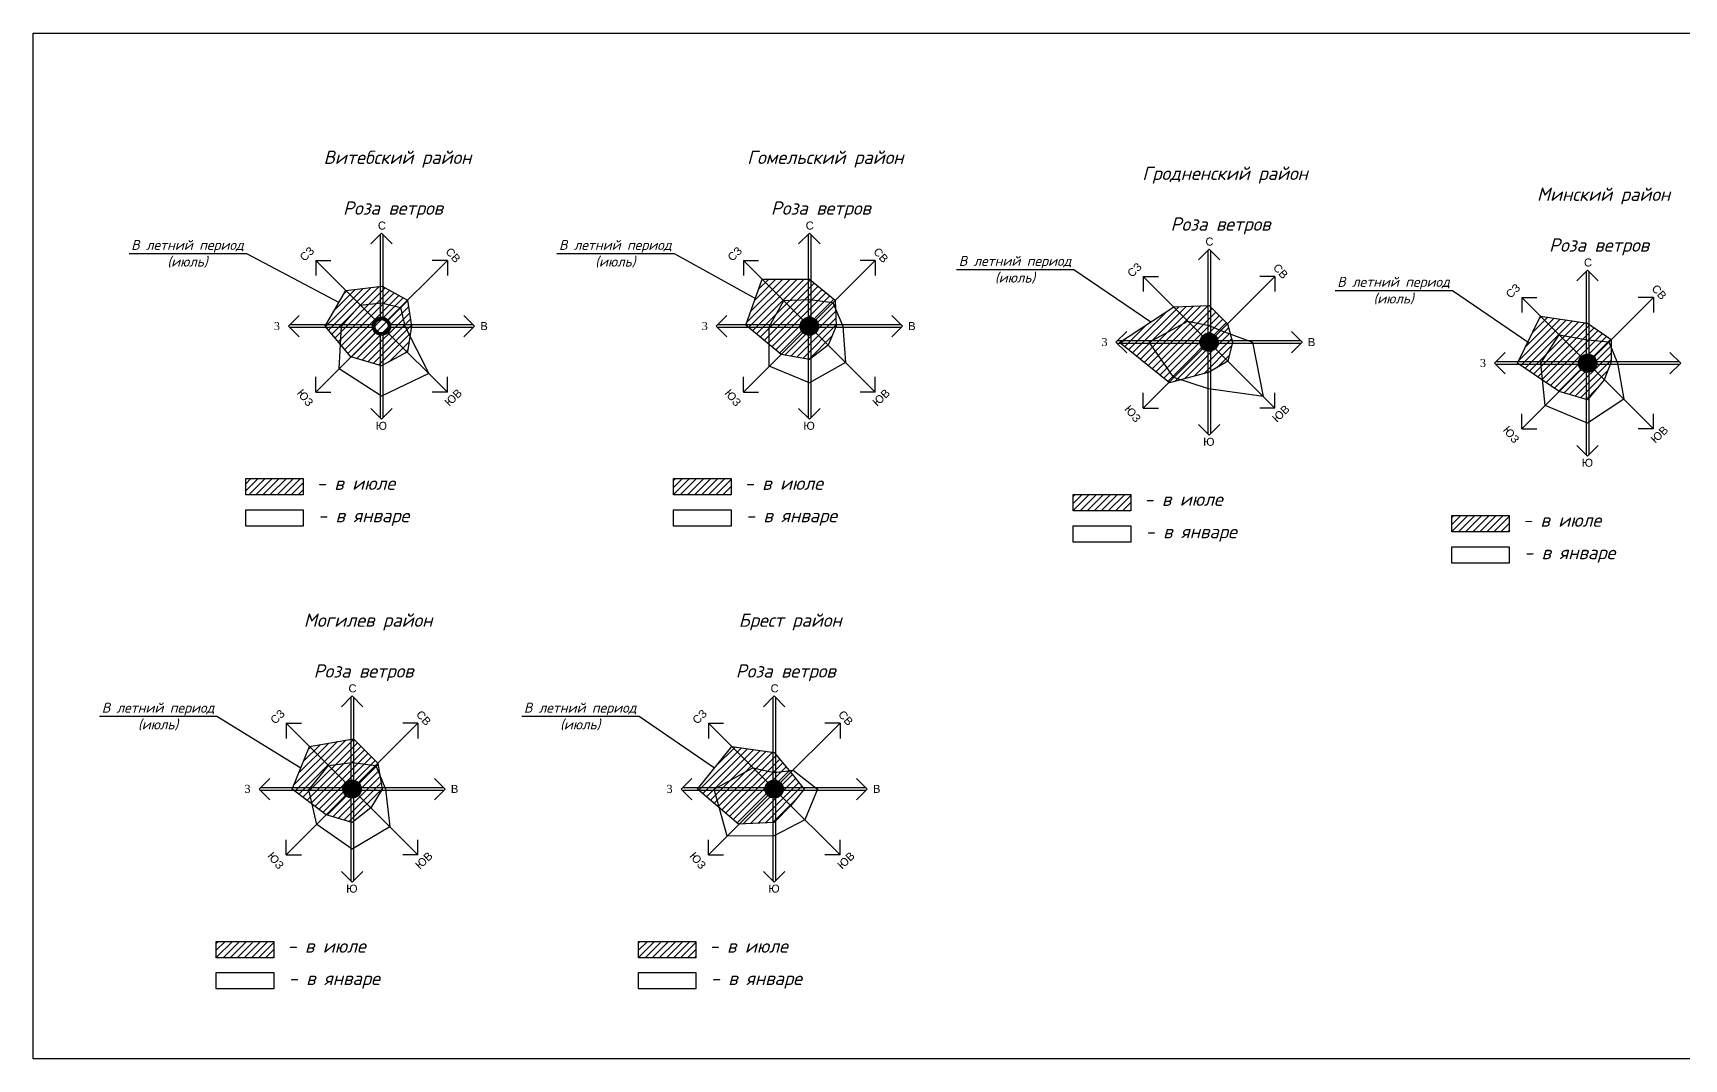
# Model space of a CAD drawing. Header units: millimetres. Extents: x -710977 to 10671, y -929782 to 89628.
# Drawn here: x -140276 to -41263, y 28082 to 89628 of the extents above; entities that cross this region are included whole.
import ezdxf

# ---------------------------------------------------------------- set-up
doc = ezdxf.new("R2010")
doc.units = ezdxf.units.MM
doc.header["$LTSCALE"] = 0.4
doc.layers.add('Доп', color=115, linetype='Continuous', lineweight=25)
doc.layers.add('Дополнит', color=7, linetype='Continuous', lineweight=30, true_color=0x4d9900)
doc.styles.add('Ок.', font='isocpeui.ttf', dxfattribs={"height": 1.2})
doc.styles.add('стиль1', font='times.ttf')
pattern_1 = [(45, (-638326.47, 205994.96), (-212.13203, 212.13203), [])]
pattern_2 = [(45, (-614888.07, 176228.5), (-212.13203, 212.13203), [])]

msp = doc.modelspace()

# ---------------------------------------------------------------- hatches: boundary and pattern name
at = {"layer": 'Доп', "lineweight": 30}
h = msp.add_hatch(dxfattribs=at)
h.set_pattern_fill('ANSI31', color=1, scale=2400, style=0)
h.set_pattern_definition(pattern_1)
h.paths.add_polyline_path([(-121509.602, 74172.413), (-119340.518, 74437.961), (-117819.769, 73593.849), (-117575.404, 72038.214), (-117824.753, 70503.394), (-119375.186, 69664.375), (-121213.881, 70199.736), (-122749.042, 72038.214)])
h = msp.add_hatch(dxfattribs=at)
h.set_pattern_fill('ANSI31', color=1, scale=2400, style=0)
h.set_pattern_definition(pattern_1)
h.paths.add_polyline_path([(-96546.009, 74866.641), (-93717.582, 74866.641), (-92161.947, 73593.849), (-92117.582, 72038.214), (-92586.211, 70906.843), (-93717.582, 70038.214), (-95414.638, 70341.158), (-97517.18, 72093.449)])
h = msp.add_hatch(dxfattribs=at)
h.set_pattern_fill('ANSI31', color=1, scale=2400, style=0)
h.set_pattern_definition([(45, (-610732.42, 203531.77), (-212.13203, 212.13203), [])])
h.paths.add_polyline_path([(-69744.964, 73278.559), (-68644.964, 72178.559), (-68344.964, 71078.559), (-68613.593, 69947.188), (-69744.964, 69278.559), (-72117.503, 68643.183), (-75108.256, 71065.561), (-71866.284, 73199.88)])
h = msp.add_hatch(color=0, dxfattribs=at)
h.set_gradient(color1=(159, 4, 58), color2=(169, 4, 62), one_color=1, tint=0.34)
h.paths.add_polyline_path([(-118829.115, 72038.214, 1), (-119921.692, 72038.214, 1)])
h.paths.add_polyline_path([(-119775.001, 72038.214, -1), (-118975.806, 72038.214, -1)], flags=16)
h = msp.add_hatch(color=0, dxfattribs=at)
h.set_gradient(color1=(159, 4, 58), color2=(169, 4, 62), one_color=1, tint=0.34)
h.paths.add_polyline_path([(-93171.293, 72038.214, 1), (-94263.87, 72038.214, 1)])
h = msp.add_hatch(dxfattribs=at)
h.set_pattern_fill('ANSI31', color=1, scale=2400, style=0)
h.set_pattern_definition([(45, (-611699.43, 202275.63), (-212.13203, 212.13203), [])])
h.paths.add_polyline_path([(-47044.806, 72222.423), (-45630.593, 71236.636), (-45630.593, 69902.423), (-46054.857, 68832.473), (-47044.806, 67622.423), (-48741.862, 68125.367), (-51244.806, 69822.423), (-49873.233, 72650.85)])
h = msp.add_hatch(color=0, dxfattribs=at)
h.set_gradient(color1=(159, 4, 58), color2=(169, 4, 62), one_color=1, tint=0.34)
h.paths.add_polyline_path([(-69198.675, 71078.559, 1), (-70291.252, 71078.559, 1)])
h = msp.add_hatch(color=0, dxfattribs=at)
h.set_gradient(color1=(159, 4, 58), color2=(169, 4, 62), one_color=1, tint=0.34)
h.paths.add_polyline_path([(-46498.518, 69822.423, 1), (-47591.095, 69822.423, 1)])
h = msp.add_hatch(dxfattribs=at)
h.set_pattern_fill('ANSI31', color=1, scale=2400, style=0)
h.set_pattern_definition(pattern_1)
h.paths.add_polyline_path([(-127519.749, 62902.625), (-124072.696, 62902.625), (-124072.696, 61921.456), (-127519.749, 61921.456)])
h = msp.add_hatch(dxfattribs=at)
h.set_pattern_fill('ANSI31', color=1, scale=2400, style=0)
h.set_pattern_definition(pattern_1)
h.paths.add_polyline_path([(-101861.927, 62902.625), (-98414.875, 62902.625), (-98414.875, 61921.456), (-101861.927, 61921.456)])
h = msp.add_hatch(dxfattribs=at)
h.set_pattern_fill('ANSI31', color=1, scale=2400, style=0)
h.set_pattern_definition([(45, (-614353.86, 205035.3), (-212.13203, 212.13203), [])])
h.paths.add_polyline_path([(-77889.309, 61942.971), (-74442.257, 61942.971), (-74442.257, 60961.801), (-77889.309, 60961.801)])
h = msp.add_hatch(dxfattribs=at)
h.set_pattern_fill('ANSI31', color=1, scale=2400, style=0)
h.set_pattern_definition([(45, (-591653.7, 203779.17), (-212.13203, 212.13203), [])])
h.paths.add_polyline_path([(-55189.151, 60686.834), (-51742.099, 60686.834), (-51742.099, 59705.665), (-55189.151, 59705.665)])
h = msp.add_hatch(dxfattribs=at)
h.set_pattern_fill('ANSI31', color=1, scale=2400, style=0)
h.set_pattern_definition(pattern_2)
h.paths.add_polyline_path([(-123684.69, 46820.214), (-121059.106, 47296.421), (-119588.21, 45825.525), (-119339.106, 44274.629), (-120007.735, 43143.258), (-121139.106, 42274.629), (-122694.741, 42718.994), (-124739.106, 44274.629)])
h = msp.add_hatch(dxfattribs=at)
h.set_pattern_fill('ANSI31', color=1, scale=2400, style=0)
h.set_pattern_definition(pattern_2)
h.paths.add_polyline_path([(-95824.49, 46474.629), (-94834.54, 45264.579), (-94024.49, 44274.629), (-94834.54, 43284.68), (-95824.49, 42274.629), (-97968.786, 42176.536), (-100424.49, 44274.629), (-98370.264, 46820.024)])
h = msp.add_hatch(color=0, dxfattribs=at)
h.set_gradient(color1=(159, 4, 58), color2=(169, 4, 62), one_color=1, tint=0.34)
h.paths.add_polyline_path([(-120592.817, 44274.629, 1), (-121685.394, 44274.629, 1)])
h = msp.add_hatch(color=0, dxfattribs=at)
h.set_gradient(color1=(159, 4, 58), color2=(169, 4, 62), one_color=1, tint=0.34)
h.paths.add_polyline_path([(-95278.201, 44274.629, 1), (-96370.778, 44274.629, 1)])
h = msp.add_hatch(dxfattribs=at)
h.set_pattern_fill('ANSI31', color=1, scale=2400, style=0)
h.set_pattern_definition([(45, (-665748, 178231.38), (-212.13203, 212.13203), [])])
h.paths.add_polyline_path([(-129283.451, 35139.041), (-125836.399, 35139.041), (-125836.399, 34157.871), (-129283.451, 34157.871)])
h = msp.add_hatch(dxfattribs=at)
h.set_pattern_fill('ANSI31', color=1, scale=2400, style=0)
h.set_pattern_definition([(45, (-640433.38, 178231.38), (-212.13203, 212.13203), [])])
h.paths.add_polyline_path([(-103968.835, 35139.041), (-100521.783, 35139.041), (-100521.783, 34157.871), (-103968.835, 34157.871)])

# ---------------------------------------------------------------- linework, layer by layer
at = {"layer": 'Доп', "color": 0, "lineweight": 30}
for p, q in [((-119375.404, 77621.399), (-120016.962, 76979.84)), ((-119375.404, 77621.399), (-118733.845, 76979.84)), ((-93717.582, 77621.399), (-94359.14, 76979.84)), ((-93717.582, 77621.399), (-93076.023, 76979.84)), ((-69744.964, 76661.744), (-70386.523, 76020.186)), ((-69744.964, 76661.744), (-69103.405, 76020.186)), ((-123323.311, 75986.122), (-122416.01, 75986.122)), ((-123323.311, 75986.122), (-123323.311, 75078.821)), ((-115427.496, 75986.122), (-116334.797, 75986.122)), ((-115427.496, 75986.122), (-115427.496, 75078.821)), ((-97665.49, 75986.122), (-96758.189, 75986.122)), ((-97665.49, 75986.122), (-97665.49, 75078.821)), ((-89769.674, 75986.122), (-90676.975, 75986.122)), ((-89769.674, 75986.122), (-89769.674, 75078.821)), ((-47044.806, 75405.608), (-47686.365, 74764.049)), ((-47044.806, 75405.608), (-46403.247, 74764.049)), ((-73692.872, 75026.467), (-72785.571, 75026.467)), ((-73692.872, 75026.467), (-73692.872, 74119.166)), ((-65797.056, 75026.467), (-66704.357, 75026.467)), ((-65797.056, 75026.467), (-65797.056, 74119.166)), ((-50992.714, 73770.331), (-50085.413, 73770.331)), ((-50992.714, 73770.331), (-50992.714, 72863.03)), ((-43096.898, 73770.331), (-44004.199, 73770.331)), ((-43096.898, 73770.331), (-43096.898, 72863.03)), ((-124958.588, 72038.214), (-124317.03, 72679.773)), ((-113792.219, 72038.214), (-114433.777, 72679.773)), ((-99300.767, 72038.214), (-98659.208, 72679.773)), ((-88134.397, 72038.214), (-88775.955, 72679.773)), ((-124958.588, 72038.214), (-124317.03, 71396.655)), ((-113792.219, 72038.214), (-114433.777, 71396.655)), ((-99300.767, 72038.214), (-98659.208, 71396.655)), ((-88134.397, 72038.214), (-88775.955, 71396.655)), ((-75328.149, 71078.559), (-74686.59, 71720.118)), ((-64161.779, 71078.559), (-64803.338, 71720.118)), ((-75328.149, 71078.559), (-74686.59, 70437.001)), ((-64161.779, 71078.559), (-64803.338, 70437.001)), ((-52627.991, 69822.423), (-51986.432, 70463.982)), ((-41461.621, 69822.423), (-42103.18, 70463.982)), ((-52627.991, 69822.423), (-51986.432, 69180.864)), ((-41461.621, 69822.423), (-42103.18, 69180.864)), ((-123323.311, 68090.306), (-123323.311, 68997.607)), ((-115427.496, 68090.306), (-115427.496, 68997.607)), ((-97665.49, 68090.306), (-97665.49, 68997.607)), ((-89769.674, 68090.306), (-89769.674, 68997.607)), ((-123323.311, 68090.306), (-122416.01, 68090.306)), ((-115427.496, 68090.306), (-116334.797, 68090.306)), ((-97665.49, 68090.306), (-96758.189, 68090.306)), ((-89769.674, 68090.306), (-90676.975, 68090.306)), ((-73692.872, 67130.651), (-73692.872, 68037.952)), ((-65797.056, 67130.651), (-65797.056, 68037.952)), ((-119375.404, 66455.029), (-120016.962, 67096.588)), ((-119375.404, 66455.029), (-118733.845, 67096.588)), ((-93717.582, 66455.029), (-94359.14, 67096.588)), ((-93717.582, 66455.029), (-93076.023, 67096.588)), ((-73692.872, 67130.651), (-72785.571, 67130.651)), ((-65797.056, 67130.651), (-66704.357, 67130.651)), ((-50992.714, 65874.515), (-50992.714, 66781.816)), ((-43096.898, 65874.515), (-43096.898, 66781.816)), ((-69744.964, 65495.374), (-70386.523, 66136.933)), ((-69744.964, 65495.374), (-69103.405, 66136.933)), ((-50992.714, 65874.515), (-50085.413, 65874.515)), ((-43096.898, 65874.515), (-44004.199, 65874.515)), ((-47044.806, 64239.238), (-47686.365, 64880.797)), ((-47044.806, 64239.238), (-46403.247, 64880.797)), ((-121139.106, 49857.814), (-121780.664, 49216.256)), ((-121139.106, 49857.814), (-120497.547, 49216.256)), ((-95824.49, 49857.814), (-96466.048, 49216.256)), ((-95824.49, 49857.814), (-95182.931, 49216.256)), ((-125087.014, 48222.537), (-124179.713, 48222.537)), ((-125087.014, 48222.537), (-125087.014, 47315.236)), ((-117191.198, 48222.537), (-118098.499, 48222.537)), ((-117191.198, 48222.537), (-117191.198, 47315.236)), ((-99772.398, 48222.537), (-98865.097, 48222.537)), ((-99772.398, 48222.537), (-99772.398, 47315.236)), ((-91876.582, 48222.537), (-92783.883, 48222.537)), ((-91876.582, 48222.537), (-91876.582, 47315.236)), ((-126722.291, 44274.629), (-126080.732, 44916.188)), ((-115555.921, 44274.629), (-116197.479, 44916.188)), ((-101407.675, 44274.629), (-100766.116, 44916.188)), ((-90241.305, 44274.629), (-90882.863, 44916.188)), ((-126722.291, 44274.629), (-126080.732, 43633.071)), ((-115555.921, 44274.629), (-116197.479, 43633.071)), ((-101407.675, 44274.629), (-100766.116, 43633.071)), ((-90241.305, 44274.629), (-90882.863, 43633.071)), ((-125087.014, 40326.721), (-125087.014, 41234.022)), ((-117191.198, 40326.721), (-117191.198, 41234.022)), ((-99772.398, 40326.721), (-99772.398, 41234.022)), ((-91876.582, 40326.721), (-91876.582, 41234.022)), ((-125087.014, 40326.721), (-124179.713, 40326.721)), ((-117191.198, 40326.721), (-118098.499, 40326.721)), ((-99772.398, 40326.721), (-98865.097, 40326.721)), ((-91876.582, 40326.721), (-92783.883, 40326.721)), ((-121139.106, 38691.444), (-121780.664, 39333.003)), ((-121139.106, 38691.444), (-120497.547, 39333.003)), ((-95824.49, 38691.444), (-96466.048, 39333.003)), ((-95824.49, 38691.444), (-95182.931, 39333.003))]:
    msp.add_line(p, q, dxfattribs=at)
at = {"layer": 'Доп', "color": 0, "lineweight": 30, "extrusion": (0, 0, -1)}
for p, q in [((-119455.404, 77541.399), (-119455.404, 72578.613)), ((-119295.404, 77541.399), (-119295.404, 72578.613)), ((-93797.582, 77541.399), (-93797.582, 72578.613)), ((-93637.582, 77541.399), (-93637.582, 72578.613)), ((-69824.964, 76581.744), (-69824.964, 71618.958)), ((-69664.964, 76581.744), (-69664.964, 71618.958)), ((-123323.311, 75986.122), (-119761.688, 72424.498)), ((-115427.496, 75986.122), (-118989.119, 72424.498)), ((-97665.49, 75986.122), (-94103.866, 72424.498)), ((-89769.674, 75986.122), (-93331.297, 72424.498)), ((-47124.806, 75325.608), (-47124.806, 70362.822)), ((-46964.806, 75325.608), (-46964.806, 70362.822)), ((-73692.872, 75026.467), (-70131.248, 71464.844)), ((-65797.056, 75026.467), (-69358.68, 71464.844)), ((-50992.714, 73770.331), (-47431.09, 70208.707)), ((-43096.898, 73770.331), (-46658.522, 70208.707)), ((-119915.803, 72118.214), (-124878.588, 72118.214)), ((-119915.803, 71958.214), (-124878.588, 71958.214)), ((-119761.688, 71651.93), (-123323.311, 68090.306)), ((-119455.404, 71497.815), (-119455.404, 66535.029)), ((-119295.404, 71497.815), (-119295.404, 66535.029)), ((-118989.119, 71651.93), (-115427.496, 68090.306)), ((-113872.219, 72118.214), (-118835.004, 72118.214)), ((-113872.219, 71958.214), (-118835.004, 71958.214)), ((-94257.981, 72118.214), (-99220.767, 72118.214)), ((-94257.981, 71958.214), (-99220.767, 71958.214)), ((-94103.866, 71651.93), (-97665.49, 68090.306)), ((-93797.582, 71497.815), (-93797.582, 66535.029)), ((-93637.582, 71497.815), (-93637.582, 66535.029)), ((-93331.297, 71651.93), (-89769.674, 68090.306)), ((-88214.397, 72118.214), (-93177.183, 72118.214)), ((-88214.397, 71958.214), (-93177.183, 71958.214)), ((-70285.363, 71158.559), (-75248.149, 71158.559)), ((-70285.363, 70998.559), (-75248.149, 70998.559)), ((-70131.248, 70692.275), (-73692.872, 67130.651)), ((-69824.964, 70538.16), (-69824.964, 65575.374)), ((-69664.964, 70538.16), (-69664.964, 65575.374)), ((-69358.68, 70692.275), (-65797.056, 67130.651)), ((-64241.779, 71158.559), (-69204.565, 71158.559)), ((-64241.779, 70998.559), (-69204.565, 70998.559)), ((-47585.205, 69902.423), (-52547.991, 69902.423)), ((-47585.205, 69742.423), (-52547.991, 69742.423)), ((-47431.09, 69436.138), (-50992.714, 65874.515)), ((-46658.522, 69436.138), (-43096.898, 65874.515)), ((-41541.621, 69902.423), (-46504.407, 69902.423)), ((-41541.621, 69742.423), (-46504.407, 69742.423)), ((-47124.806, 69282.024), (-47124.806, 64319.238)), ((-46964.806, 69282.024), (-46964.806, 64319.238)), ((-121219.106, 49777.814), (-121219.106, 44815.028)), ((-121059.106, 49777.814), (-121059.106, 44815.028)), ((-95904.49, 49777.814), (-95904.49, 44815.028)), ((-95744.49, 49777.814), (-95744.49, 44815.028)), ((-125087.014, 48222.537), (-121525.39, 44660.914)), ((-117191.198, 48222.537), (-120752.821, 44660.914)), ((-99772.398, 48222.537), (-96210.774, 44660.914)), ((-91876.582, 48222.537), (-95438.205, 44660.914)), ((-121679.505, 44354.629), (-126642.291, 44354.629)), ((-121679.505, 44194.629), (-126642.291, 44194.629)), ((-121525.39, 43888.345), (-125087.014, 40326.721)), ((-121219.106, 43734.23), (-121219.106, 38771.444)), ((-121059.106, 43734.23), (-121059.106, 38771.444)), ((-120752.821, 43888.345), (-117191.198, 40326.721)), ((-115635.921, 44354.629), (-120598.707, 44354.629)), ((-115635.921, 44194.629), (-120598.707, 44194.629)), ((-96364.889, 44354.629), (-101327.675, 44354.629)), ((-96364.889, 44194.629), (-101327.675, 44194.629)), ((-96210.774, 43888.345), (-99772.398, 40326.721)), ((-95904.49, 43734.23), (-95904.49, 38771.444)), ((-95744.49, 43734.23), (-95744.49, 38771.444)), ((-95438.205, 43888.345), (-91876.582, 40326.721)), ((-90321.305, 44354.629), (-95284.091, 44354.629)), ((-90321.305, 44194.629), (-95284.091, 44194.629))]:
    msp.add_line(p, q, dxfattribs=at)
at = {"layer": 'Доп', "color": 1, "lineweight": 30}
for points in [[(-140275.585, 89627.609), (-35907.81, 89627.609), (-35907.81, 28082.303), (-140275.585, 28082.303)], [(-121509.602, 74172.413), (-119340.518, 74437.961), (-117819.769, 73593.849), (-117575.404, 72038.214), (-117824.753, 70503.394), (-119375.186, 69664.375), (-121213.881, 70199.736), (-122749.042, 72038.214)], [(-96546.009, 74866.641), (-93717.582, 74866.641), (-92161.947, 73593.849), (-92117.582, 72038.214), (-92586.211, 70906.843), (-93717.582, 70038.214), (-95414.638, 70341.158), (-97517.18, 72093.449)], [(-69744.964, 73278.559), (-68644.964, 72178.559), (-68344.964, 71078.559), (-68613.593, 69947.188), (-69744.964, 69278.559), (-72117.503, 68643.183), (-75108.256, 71065.561), (-71866.284, 73199.88)], [(-47044.806, 72222.423), (-45630.593, 71236.636), (-45630.593, 69902.423), (-46054.857, 68832.473), (-47044.806, 67622.423), (-48741.862, 68125.367), (-51244.806, 69822.423), (-49873.233, 72650.85)], [(-123684.69, 46820.214), (-121059.106, 47296.421), (-119588.21, 45825.525), (-119339.106, 44274.629), (-120007.735, 43143.258), (-121139.106, 42274.629), (-122694.741, 42718.994), (-124739.106, 44274.629)], [(-95824.49, 46474.629), (-94834.54, 45264.579), (-94024.49, 44274.629), (-94834.54, 43284.68), (-95824.49, 42274.629), (-97968.786, 42176.536), (-100424.49, 44274.629), (-98370.264, 46820.024)]]:
    msp.add_lwpolyline(points, close=True, dxfattribs=at)
for points in [[(-134517.597, 76404.88), (-128517.597, 76404.88), (-127478.16, 76404.88), (-121924.293, 73458.132)], [(-108859.775, 76404.88), (-102859.775, 76404.88), (-101820.338, 76404.88), (-96954.846, 73699.201)], [(-84887.157, 75445.226), (-78887.157, 75445.226), (-77847.72, 75445.226), (-73242.972, 72293.551)], [(-62186.999, 74189.089), (-56186.999, 74189.089), (-55147.563, 74189.089), (-50542.814, 71037.415)], [(-136281.299, 48641.296), (-130281.299, 48641.296), (-129241.862, 48641.296), (-124211.898, 45547.422)], [(-110966.683, 48641.296), (-104966.683, 48641.296), (-103927.246, 48641.296), (-99400.733, 45543.169)]]:
    msp.add_lwpolyline(points, dxfattribs=at)
at = {"layer": 'Доп', "color": 5, "lineweight": 30}
for points in [[(-119375.404, 73438.214), (-118244.033, 73169.585), (-117975.404, 72038.214), (-116546.976, 69209.787), (-119375.404, 67838.214), (-121920.988, 69492.63), (-121775.404, 72038.214), (-120648.196, 73311.006)], [(-69744.964, 72078.559), (-69037.857, 71785.666), (-67144.964, 71078.559), (-66492.273, 67825.868), (-69785.663, 68278.855), (-71866.284, 68957.239), (-73344.964, 71078.559), (-71017.756, 72351.352)], [(-47044.806, 71222.423), (-45772.014, 71095.215), (-45244.806, 69822.423), (-44877.71, 67655.327), (-47044.806, 66222.423), (-49590.391, 67276.838), (-49844.806, 69822.423), (-48741.862, 71519.479)], [(-121139.106, 45874.629), (-119724.892, 45688.843), (-119139.106, 44274.629), (-118876.364, 42011.888), (-121139.106, 40674.629), (-123260.426, 42153.309), (-123738.831, 44236.837), (-122553.425, 45688.737)], [(-95824.49, 45274.629), (-94693.119, 45406), (-93224.49, 44274.629), (-93986.012, 42436.152), (-95824.49, 41474.629), (-98652.917, 41446.202), (-99424.49, 44274.629), (-97097.282, 45547.422)]]:
    msp.add_lwpolyline(points, close=True, dxfattribs=at)
msp.add_lwpolyline([(-95294.295, 73572.649), (-93717.582, 73638.214), (-92303.368, 73452.428), (-91717.582, 72038.214), (-91550.486, 69871.118), (-93717.582, 68638.214), (-96121.745, 69634.051), (-96117.328, 72003.329), (-95253.704, 73574.337)], dxfattribs=at)
at = {"layer": 'Доп', "color": 0, "lineweight": 30}
for points in [[(-127519.749, 62902.625), (-124072.696, 62902.625), (-124072.696, 61921.456), (-127519.749, 61921.456)], [(-101861.927, 62902.625), (-98414.875, 62902.625), (-98414.875, 61921.456), (-101861.927, 61921.456)], [(-77889.309, 61942.971), (-74442.257, 61942.971), (-74442.257, 60961.801), (-77889.309, 60961.801)], [(-127519.749, 61027.5), (-124072.696, 61027.5), (-124072.696, 60046.331), (-127519.749, 60046.331)], [(-101861.927, 61027.5), (-98414.875, 61027.5), (-98414.875, 60046.331), (-101861.927, 60046.331)], [(-55189.151, 60686.834), (-51742.099, 60686.834), (-51742.099, 59705.665), (-55189.151, 59705.665)], [(-77889.309, 60067.845), (-74442.257, 60067.845), (-74442.257, 59086.676), (-77889.309, 59086.676)], [(-55189.151, 58811.709), (-51742.099, 58811.709), (-51742.099, 57830.54), (-55189.151, 57830.54)], [(-129283.451, 35139.041), (-125836.399, 35139.041), (-125836.399, 34157.871), (-129283.451, 34157.871)], [(-103968.835, 35139.041), (-100521.783, 35139.041), (-100521.783, 34157.871), (-103968.835, 34157.871)], [(-129283.451, 33263.915), (-125836.399, 33263.915), (-125836.399, 32282.746), (-129283.451, 32282.746)], [(-103968.835, 33263.915), (-100521.783, 33263.915), (-100521.783, 32282.746), (-103968.835, 32282.746)]]:
    msp.add_lwpolyline(points, close=True, dxfattribs=at)
for centre, radius in [((-119375.404, 72038.214), 546.289), ((-119375.404, 72038.214), 399.598), ((-93717.582, 72038.214), 546.289), ((-93717.582, 72038.214), 399.598), ((-69744.964, 71078.559), 546.289), ((-69744.964, 71078.559), 399.598), ((-47044.806, 69822.423), 546.289), ((-47044.806, 69822.423), 399.598), ((-121139.106, 44274.629), 546.289), ((-121139.106, 44274.629), 399.598), ((-95824.49, 44274.629), 546.289), ((-95824.49, 44274.629), 399.598)]:
    msp.add_circle(centre, radius, dxfattribs=at)

# ---------------------------------------------------------------- texts
at = {"layer": 'Дополнит', "color": 0, "lineweight": 30, "attachment_point": 5}
for s, insert, char_height, width, style in [('Витебский район ', (-118417.545, 82062.247), 800, 12433.52481, 'Ок.'), ('Гомельский район ', (-92759.724, 82062.247), 800, 12433.52481, 'Ок.'), ('Гродненский район ', (-68787.106, 81102.592), 800, 12433.52481, 'Ок.'), ('Минский район ', (-46086.948, 79846.456), 800, 12433.52481, 'Ок.'), ('Роза ветров ', (-118688.507, 79016.363), 800, 7525.27572, 'Ок.'), ('Роза ветров ', (-93030.685, 79016.363), 800, 7525.27572, 'Ок.'), ('{\\fArial|b0|i0|c204|p34;С}', (-119350.533, 78074.583), 480, 2328.21606, 'стиль1'), ('{\\fArial|b0|i0|c204|p34;С}', (-93692.711, 78074.583), 480, 2328.21606, 'стиль1'), ('Роза ветров ', (-69058.068, 78056.708), 800, 7525.27572, 'Ок.'), ('{\\fArial|b0|i0|c204|p34;С}', (-69720.093, 77114.929), 480, 2328.21606, 'стиль1'), ('Роза ветров ', (-46357.91, 76800.571), 800, 7525.27572, 'Ок.'), ('{\\H0.75x;В летний период (июль)}', (-131011.43, 76386.806), 800, 7525.27572, 'Ок.'), ('{\\H0.75x;В летний период (июль)}', (-105353.608, 76386.806), 800, 7525.27572, 'Ок.'), ('{\\H0.75x;В летний период (июль)}', (-81380.99, 75427.151), 800, 7525.27572, 'Ок.'), ('{\\fArial|b0|i0|c204|p34;С}', (-47019.936, 75858.792), 480, 2328.21606, 'стиль1'), ('{\\H0.75x;В летний период (июль)}', (-58680.832, 74171.015), 800, 7525.27572, 'Ок.'), ('3', (-125646.851, 72045.685), 480, 2328.21606, 'стиль1'), ('{\\fArial|b0|i0|c204|p34;В}', (-113226.738, 72049.625), 480, 2328.21606, 'стиль1'), ('3', (-99989.03, 72045.685), 480, 2328.21606, 'стиль1'), ('{\\fArial|b0|i0|c204|p34;В}', (-87568.917, 72049.625), 480, 2328.21606, 'стиль1'), ('3', (-76016.412, 71086.03), 480, 2328.21606, 'стиль1'), ('{\\fArial|b0|i0|c204|p34;В}', (-63596.299, 71089.97), 480, 2328.21606, 'стиль1'), ('3', (-53316.254, 69829.894), 480, 2328.21606, 'стиль1'), ('{\\fArial|b0|i0|c204|p34;Ю}', (-119388.081, 66062.289), 480, 2328.21606, 'стиль1'), ('{\\fArial|b0|i0|c204|p34;Ю}', (-93730.26, 66062.289), 480, 2328.21606, 'стиль1'), ('{\\fArial|b0|i0|c204|p34;Ю}', (-69757.642, 65102.634), 480, 2328.21606, 'стиль1'), ('{\\fArial|b0|i0|c204|p34;Ю}', (-47057.484, 63846.498), 480, 2328.21606, 'стиль1'), ('- в июле', (-120908.627, 62622.334), 800, 7525.27572, 'Ок.'), ('- в июле', (-95250.806, 62622.334), 800, 7525.27572, 'Ок.'), ('- в июле', (-71278.188, 61662.679), 800, 7525.27572, 'Ок.'), ('- в январе', (-120450.125, 60571.691), 800, 7525.27572, 'Ок.'), ('- в январе', (-94792.303, 60571.691), 800, 7525.27572, 'Ок.'), ('- в июле', (-48578.03, 60406.542), 800, 7525.27572, 'Ок.'), ('- в январе', (-70819.686, 59612.037), 800, 7525.27572, 'Ок.'), ('- в январе', (-48119.528, 58355.9), 800, 7525.27572, 'Ок.'), ('Могилев район ', (-120181.248, 54298.662), 800, 12433.52481, 'Ок.'), ('Брест район ', (-94866.632, 54298.662), 800, 12433.52481, 'Ок.'), ('Роза ветров ', (-120452.209, 51252.778), 800, 7525.27572, 'Ок.'), ('Роза ветров ', (-95137.593, 51252.778), 800, 7525.27572, 'Ок.'), ('{\\fArial|b0|i0|c204|p34;С}', (-121114.235, 50310.999), 480, 2328.21606, 'стиль1'), ('{\\fArial|b0|i0|c204|p34;С}', (-95799.619, 50310.999), 480, 2328.21606, 'стиль1'), ('{\\H0.75x;В летний период (июль)}', (-132775.132, 48623.221), 800, 7525.27572, 'Ок.'), ('{\\H0.75x;В летний период (июль)}', (-107460.516, 48623.221), 800, 7525.27572, 'Ок.'), ('3', (-127410.553, 44282.1), 480, 2328.21606, 'стиль1'), ('{\\fArial|b0|i0|c204|p34;В}', (-114990.44, 44286.04), 480, 2328.21606, 'стиль1'), ('3', (-102095.938, 44282.1), 480, 2328.21606, 'стиль1'), ('{\\fArial|b0|i0|c204|p34;В}', (-89675.824, 44286.04), 480, 2328.21606, 'стиль1'), ('{\\fArial|b0|i0|c204|p34;Ю}', (-121151.783, 38298.704), 480, 2328.21606, 'стиль1'), ('{\\fArial|b0|i0|c204|p34;Ю}', (-95837.168, 38298.704), 480, 2328.21606, 'стиль1'), ('- в июле', (-122672.329, 34858.749), 800, 7525.27572, 'Ок.'), ('- в июле', (-97357.713, 34858.749), 800, 7525.27572, 'Ок.'), ('- в январе', (-122213.827, 32808.107), 800, 7525.27572, 'Ок.'), ('- в январе', (-96899.211, 32808.107), 800, 7525.27572, 'Ок.')]:
    msp.add_mtext(s, dxfattribs=dict(at, insert=insert, char_height=char_height, width=width, style=style))
at = {"layer": 'Дополнит', "color": 0, "lineweight": 30, "char_height": 480, "width": 2328.21606, "attachment_point": 5, "style": 'стиль1'}
for s, insert, rotation in [('{\\fArial|b0|i0|c204|p34;СЗ}', (-123843.531, 76374.091), 43.97442839), ('{\\fArial|b0|i0|c204|p34;СВ}', (-115085.33, 76299.378), 311.77644043), ('{\\fArial|b0|i0|c204|p34;СЗ}', (-98185.709, 76374.091), 43.97442839), ('{\\fArial|b0|i0|c204|p34;СВ}', (-89427.508, 76299.378), 311.77644043), ('{\\fArial|b0|i0|c204|p34;СЗ}', (-74213.091, 75414.436), 43.97442839), ('{\\fArial|b0|i0|c204|p34;СВ}', (-65454.89, 75339.723), 311.77644043), ('{\\fArial|b0|i0|c204|p34;СЗ}', (-51512.933, 74158.3), 43.97442839), ('{\\fArial|b0|i0|c204|p34;СВ}', (-42754.733, 74083.587), 311.77644043), ('{\\fArial|b0|i0|c204|p34;ЮЗ}', (-123956.463, 67746.196), 309.74255848), ('{\\fArial|b0|i0|c204|p34;ЮВ}', (-115066.829, 67756.663), 43.81737024), ('{\\fArial|b0|i0|c204|p34;ЮЗ}', (-98298.642, 67746.196), 309.74255848), ('{\\fArial|b0|i0|c204|p34;ЮВ}', (-89409.007, 67756.663), 43.81737024), ('{\\fArial|b0|i0|c204|p34;ЮЗ}', (-74326.024, 66786.541), 309.74255848), ('{\\fArial|b0|i0|c204|p34;ЮВ}', (-65436.389, 66797.008), 43.81737024), ('{\\fArial|b0|i0|c204|p34;ЮЗ}', (-51625.866, 65530.405), 309.74255848), ('{\\fArial|b0|i0|c204|p34;ЮВ}', (-42736.231, 65540.872), 43.81737024), ('{\\fArial|b0|i0|c204|p34;СЗ}', (-125607.233, 48610.506), 43.97442839), ('{\\fArial|b0|i0|c204|p34;СВ}', (-116849.032, 48535.793), 311.77644043), ('{\\fArial|b0|i0|c204|p34;СЗ}', (-100292.617, 48610.506), 43.97442839), ('{\\fArial|b0|i0|c204|p34;СВ}', (-91534.416, 48535.793), 311.77644043), ('{\\fArial|b0|i0|c204|p34;ЮЗ}', (-125720.165, 39982.611), 309.74255848), ('{\\fArial|b0|i0|c204|p34;ЮВ}', (-116830.531, 39993.078), 43.81737024), ('{\\fArial|b0|i0|c204|p34;ЮЗ}', (-100405.549, 39982.611), 309.74255848), ('{\\fArial|b0|i0|c204|p34;ЮВ}', (-91515.915, 39993.078), 43.81737024)]:
    msp.add_mtext(s, dxfattribs=dict(at, insert=insert, rotation=rotation))

doc.saveas('drawing.dxf')
